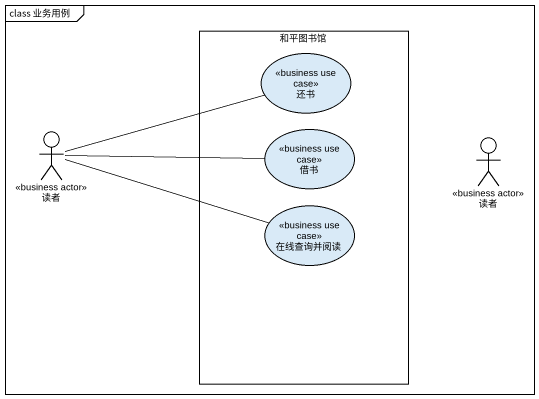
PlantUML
@startuml
mainframe class 业务用例
rectangle 和平图书馆 {
  usecase 还书 <<business use case>>
  usecase 借书 <<business use case>>
  usecase 在线查询并阅读 <<business use case>>
}
actor 读者 <<business actor>>
actor "读者" as 读者_2 <<business actor>>
读者 -right- 还书
读者 -right- 借书
读者 -right- 在线查询并阅读
@enduml
